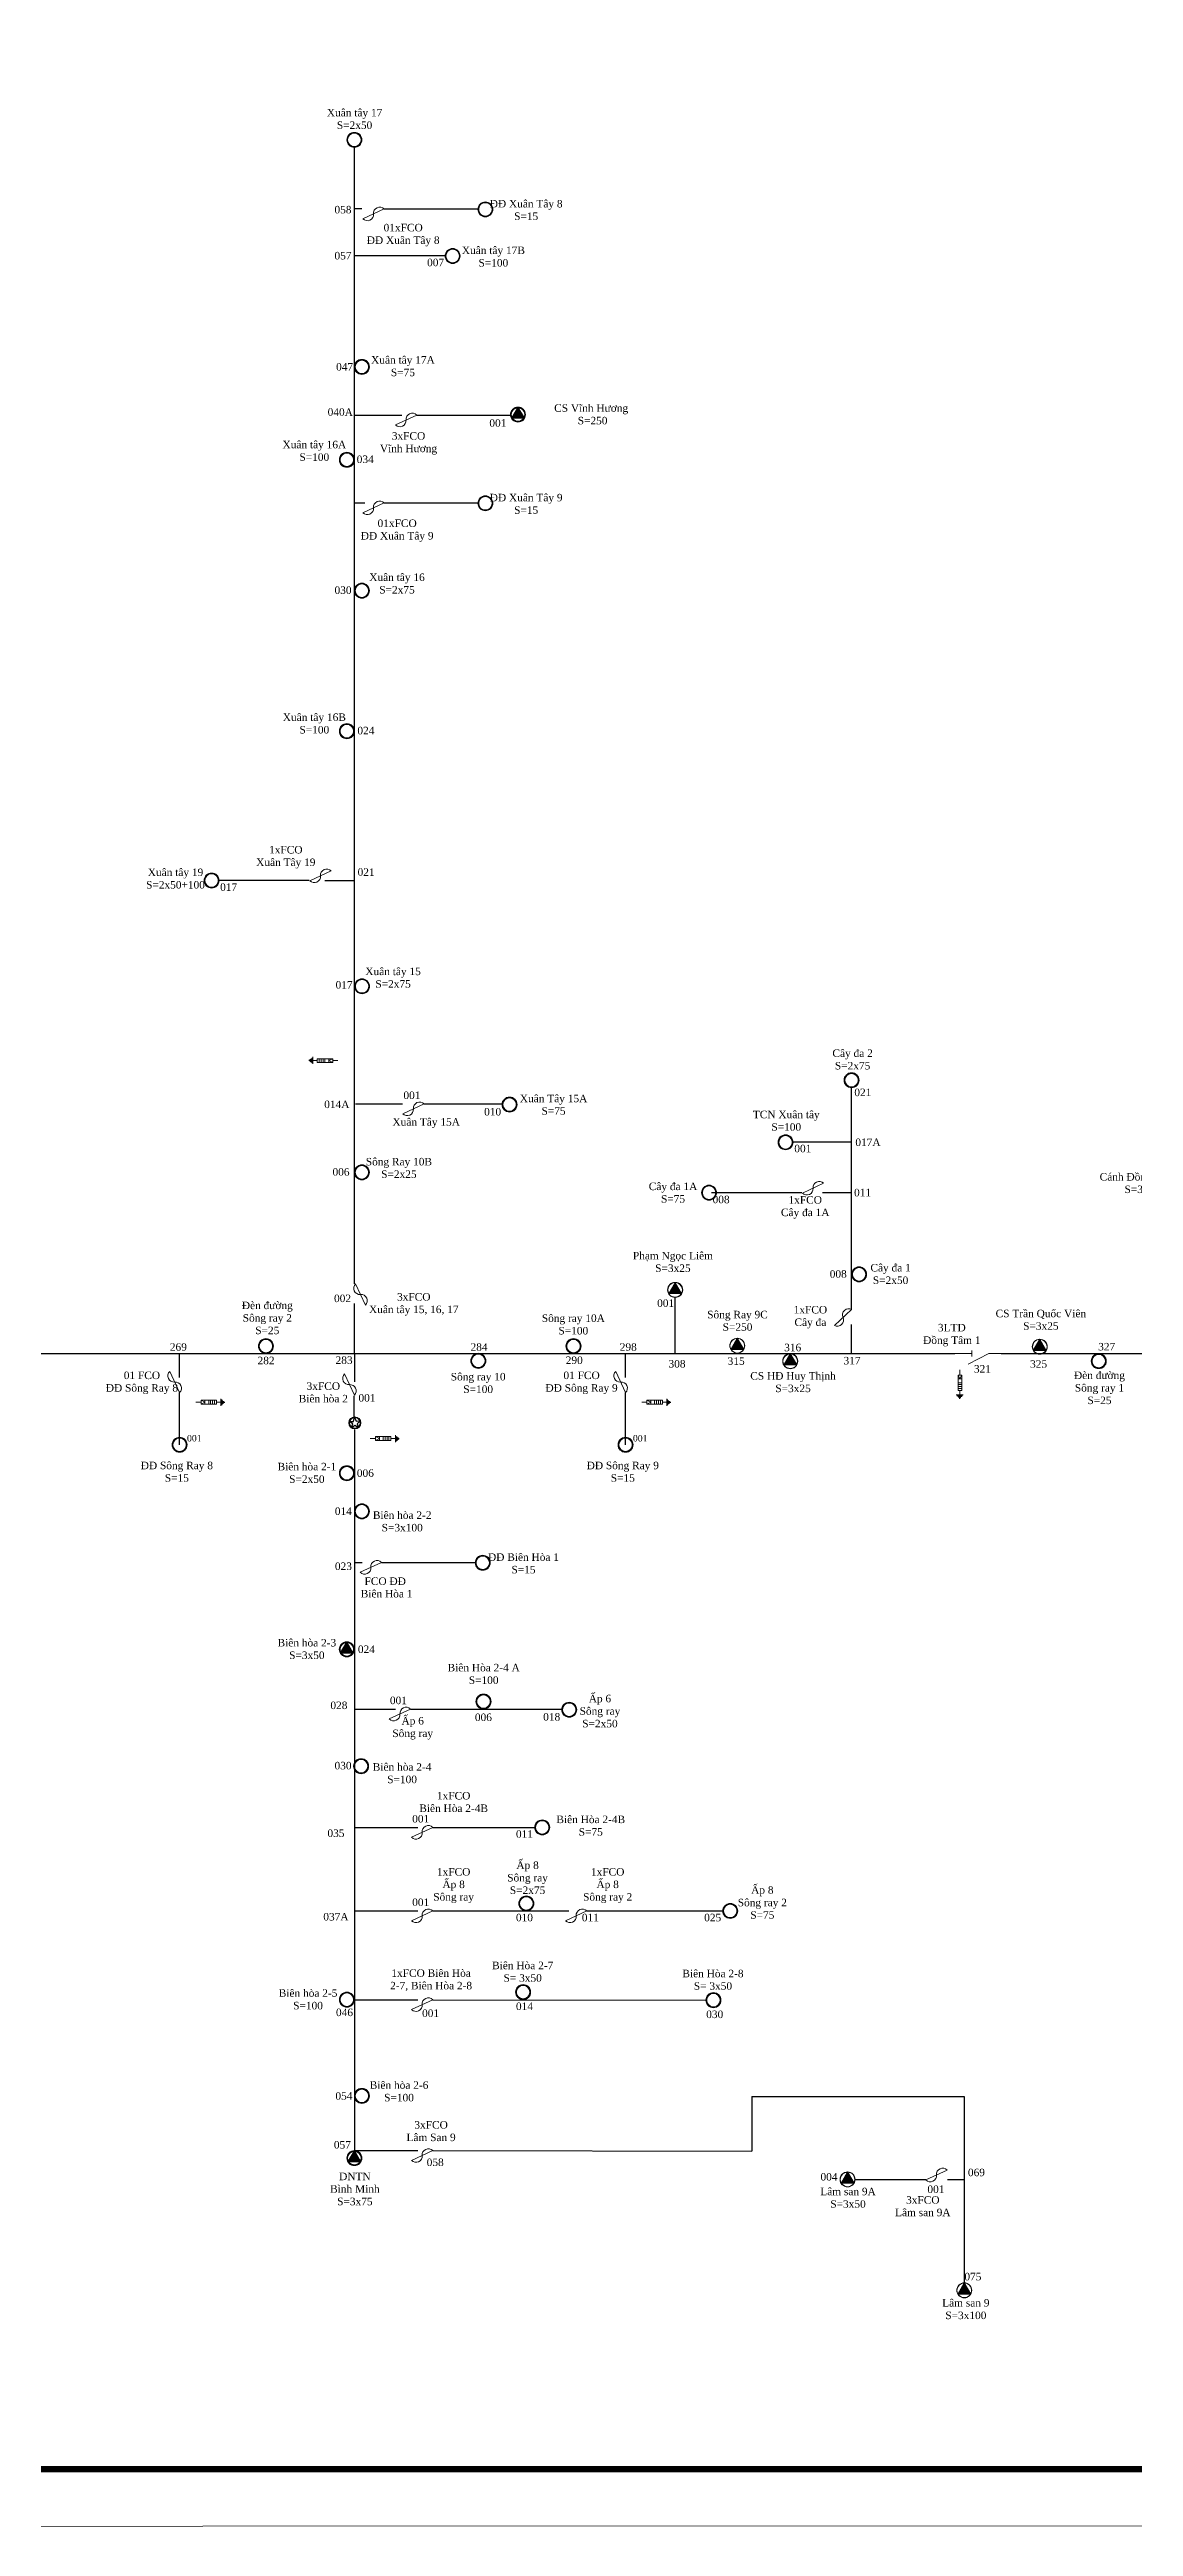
# Model space of a CAD drawing. Header units: inches. Extents: x 4393 to 9189, y -189 to 2360.
# Drawn here: x 5476 to 5874, y -189 to 721 of the extents above; entities that cross this region are included whole.
import ezdxf
from ezdxf.enums import TextEntityAlignment as Align

# ---------------------------------------------------------------- set-up
doc = ezdxf.new("R2010")
doc.units = ezdxf.units.IN
doc.header["$MEASUREMENT"] = 0
doc.layers.get('Defpoints').update_dxf_attribs({"lineweight": 13})
for name, color, linetype, lineweight in [('Day 22kV', 1, 'Continuous', 25), ('Khung', 7, 'Continuous', 20), ('TBA', 5, 'Continuous', 18), ('Text', 7, 'Continuous', 15), ('Thiet bi', 3, 'Continuous', 18)]:
    doc.layers.add(name, color=color, linetype=linetype, lineweight=lineweight)
doc.styles.add('TimeNRoman', font='times.ttf')

# ---------------------------------------------------------------- blocks, each defined once
blk = doc.blocks.new('FCO')
at = {"color": 0}
blk.add_lwpolyline([(0, 0, 0.707499), (1.13, 0.53, -0.707499), (2.26, 1.05, -5.301682)], format="xyb", dxfattribs=at)
blk.add_lwpolyline([(0, 0), (2.26, 1.05)], dxfattribs=at)
blk = doc.blocks.new('TBA 1P')
h = blk.add_hatch(color=4)
h.set_gradient(color1=(0, 0, 255), one_color=1, tint=1, name='SPHERICAL')
h.paths.add_polyline_path([(0.8, 0.8, 1), (-0.8, 0.8, 1)])
h.paths.add_polyline_path([(-0.77, 0.8, -1), (0.77, 0.8, -1)], flags=16)
at = {"color": 0}
for radius in [0.8, 0.769, 0.759, 0.759, 0.748, 0.737, 0.726, 0.715]:
    blk.add_circle((0, 0.8), radius, dxfattribs=at)
blk = doc.blocks.new('LA')
at = {"color": 0}
for p, q in [((0.33, -2.28), (0.53, -2.69)), ((0.33, -2.28), (0.74, -2.28)), ((0.33, -3.92), (0.33, -2.28)), ((0.52, -1.72), (0.52, -2.28)), ((0.53, -2.69), (0.74, -2.28)), ((0.74, -2.28), (0.74, -3.92)), ((0.88, -4.39), (0.14, -4.39)), ((0.22, -4.48), (0.8, -4.48)), ((0.3, -4.58), (0.72, -4.58)), ((0.33, -2.69), (0.74, -2.69)), ((0.33, -3.1), (0.74, -3.1)), ((0.33, -3.3), (0.74, -3.3)), ((0.33, -3.51), (0.74, -3.51)), ((0.33, -3.71), (0.74, -3.71)), ((0.74, -3.92), (0.33, -3.92)), ((0.38, -4.67), (0.64, -4.67)), ((0.46, -4.77), (0.56, -4.77)), ((0.53, -3.92), (0.53, -4.39))]:
    blk.add_line(p, q, dxfattribs=at)
blk = doc.blocks.new('TBA 3P')
h = blk.add_hatch(color=4)
h.set_gradient(color1=(0, 0, 255), one_color=1, tint=1, name='INVSPHERICAL')
h.paths.add_polyline_path([(-0.01, 1.58), (0, 1.6, 0.414214), (-0.8, 0.8, 0.131652), (-0.69, 0.4), (-0.68, 0.42, -0.12747), (-0.78, 0.8, -0.409402)])
h = blk.add_hatch(color=4)
h.set_gradient(color1=(0, 0, 255), one_color=1, tint=1, name='INVSPHERICAL')
h.paths.add_polyline_path([(0.8, 0.8, 1), (-0.8, 0.8, 1)])
h.paths.add_polyline_path([(-0.78, 0.8, -1), (0.78, 0.8, -1)], flags=16)
h = blk.add_hatch()
h.set_pattern_fill('AR-HBONE', color=4, scale=0.25, style=0)
h.paths.add_polyline_path([(0.69, 0.4), (0.67, 0.4, -0.566432), (-0.67, 0.4), (-0.69, 0.4, 0.57735)])
h = blk.add_hatch(color=4)
h.set_gradient(color1=(0, 0, 255), one_color=1, tint=1, name='SPHERICAL')
h.paths.add_polyline_path([(0, 1.6), (0.01, 1.58, -0.409402), (0.78, 0.8, -0.12747), (0.68, 0.42), (0.69, 0.4, 0.131652), (0.8, 0.8, 0.414214)])
at = {"color": 0}
blk.add_lwpolyline([(0, 1.6, 0, 1.39, 0), (0, 0.4, 0, 0, 0)], format="xyseb", dxfattribs=at)
blk.add_lwpolyline([(-0.69, 0.4), (0.69, 0.4), (0, 1.6)], close=True, dxfattribs=at)
for radius in [0.8, 0.778]:
    blk.add_circle((0, 0.8), radius, dxfattribs=at)
blk = doc.blocks.new('ngoi sao')
at = {"layer": 'Day 22kV', "color": 1}
for p, q in [((7789, 2470), (7803.5, 2474.7)), ((7803.5, 2465.3), (7789, 2470)), ((7803.5, 2474.7), (7803.5, 2490)), ((7803.5, 2490), (7812.5, 2477.6)), ((7803.5, 2450), (7803.5, 2465.3)), ((7812.5, 2462.4), (7803.5, 2450)), ((7812.5, 2477.6), (7827, 2482.3)), ((7827, 2457.7), (7812.5, 2462.4)), ((7827, 2482.3), (7818, 2470)), ((7818, 2470), (7827, 2457.7))]:
    blk.add_line(p, q, dxfattribs=at)
blk = doc.blocks.new('báo sự cố')
at = {"layer": 'Day 22kV', "color": 1, "xscale": 0.1313280000002237, "yscale": 0.1313280000002237, "zscale": 0.1313280000002237}
blk.add_blockref('ngoi sao', (6759.6, 2134.3, 3), dxfattribs=at)
at = {"layer": 'TBA', "xscale": 3.449999999999818, "yscale": 3.449999999999818, "zscale": 3.449999999999818, "rotation": 90}
blk.add_blockref('TBA 1P', (7788, 2458.8), dxfattribs=at)
blk = doc.blocks.new('ALTD')
at = {"color": 0}
for points in [[(3.38, 1.08), (1.27, 0), (0, 0)], [(2.99, 0.31), (2.99, -0.31)], [(2.99, 0), (4.73, 0)]]:
    blk.add_lwpolyline(points, dxfattribs=at)

msp = doc.modelspace()

# ---------------------------------------------------------------- linework, layer by layer
at = {"layer": 'Day 22kV', "color": 6}
for p, q in [((5591.14, 662.57), (5588.41, 662.57)), ((5588.83, 333.77), (5606.04, 333.77)), ((5734.32, -30.96), (5734.32, -51.04)), ((5734.32, -30.96), (5812.36, -30.96)), ((5812.36, -30.96), (5812.36, -99.36)), ((5798.25, -61.56), (5772.47, -61.56)), ((5812.35, -61.56), (5806.2, -61.56))]:
    msp.add_line(p, q, dxfattribs=at)
for points in [[(5588.41, 267.66), (5588.41, 685.21)], [(5599.35, 662.57), (5633.76, 662.57)], [(5621.73, 645.3), (5588.41, 645.3)], [(5588.41, 586.88), (5605.79, 586.88)], [(5611.31, 586.88), (5645.73, 586.88)], [(5588.41, 554.6), (5592.25, 554.6)], [(5599.35, 554.6), (5633.76, 554.6)], [(5571.82, 415.85), (5538.75, 415.85)], [(5588.32, 415.75), (5577.59, 415.75)], [(5770.98, 301.05), (5770.98, 301.05), (5770.98, 339.71)], [(5613.98, 333.77), (5642.65, 333.77)], [(5770.98, 319.67), (5749.5, 319.67)], [(5752.67, 301.08), (5719.6, 301.08)], [(5770.98, 301.05), (5760.25, 301.05)], [(5770.98, 258.28), (5770.98, 301.05)], [(5588.41, 242.04), (5588.41, 260.5)], [(5706.2, 242.04), (5706.2, 262.69)], [(5770.98, 242.04), (5770.98, 252.76)], [(5298.46, 242.04), (5808.93, 242.04)], [(5524.24, 233.22), (5524.24, 242.06)], [(5588.41, 242.04), (5588.41, 231.64)], [(5687.98, 233.22), (5687.98, 242.06)], [(5825.94, 242.04), (6364.41, 242.04)], [(5524.24, 208.55), (5524.24, 227.7)], [(5687.98, 208.55), (5687.98, 227.7)], [(5588.36, 218.82), (5588.36, 226.49)], [(5588.41, 214.2), (5588.41, 8.93)], [(5588.41, 165.34), (5591.22, 165.34)], [(5598.37, 165.34), (5632.79, 165.34)], [(5588.41, 111.44), (5603.51, 111.44)], [(5609.03, 111.44), (5664.55, 111.44)], [(5588.41, 67.97), (5611.69, 67.97)], [(5617.21, 67.97), (5654.62, 67.97)], [(5588.41, 37.28), (5611.69, 37.28)], [(5617.21, 37.28), (5667.11, 37.28)], [(5673.77, 37.28), (5723.67, 37.28)], [(5588.41, 13.45), (5588.41, -50.78)], [(5588.41, 4.67), (5611.69, 4.67)], [(5617.21, 4.67), (5717.49, 4.5)], [(5588.41, -50.78), (5611.69, -50.78)], [(5617.21, -50.78), (5734.32, -51.04)]]:
    msp.add_lwpolyline(points, dxfattribs=at)
at = {"layer": 'Defpoints'}
msp.add_lwpolyline([(4392.87, -188.87), (7812.22, -188.46), (7812.16, 1998.11), (4396.1, 1998.09)], close=True, dxfattribs=at)
at = {"layer": 'Khung', "const_width": 2.4}
msp.add_lwpolyline([(4433.74, 1971.09), (4426.33, -167.86), (7785.22, -167.72), (7785.16, 1971.11)], close=True, dxfattribs=at)

# ---------------------------------------------------------------- block references
at = {"layer": 'Day 22kV', "color": 6, "xscale": 0.8000000000000539, "yscale": 0.8000000000001819, "zscale": 0.8000000000000539, "rotation": 345.0685828218457}
msp.add_blockref('báo sự cố', (-936.14, -79.26), dxfattribs=at)
at = {"layer": 'TBA', "xscale": 3.450000000000728, "yscale": 3.450000000000728, "zscale": 3.450000000000728}
for name, p in [('TBA 1P', (5588.41, 685.21)), ('TBA 1P', (5636.52, 659.66)), ('TBA 1P', (5624.49, 642.54)), ('TBA 1P', (5591.17, 601.8)), ('TBA 3P', (5648.48, 584.28)), ('TBA 1P', (5648.48, 584.28)), ('TBA 1P', (5585.65, 567.66)), ('TBA 1P', (5636.52, 551.69)), ('TBA 1P', (5591.17, 519.58)), ('TBA 1P', (5585.65, 467.96)), ('TBA 1P', (5535.99, 413.09)), ('TBA 1P', (5591.23, 374.24)), ('TBA 1P', (5770.98, 339.71)), ('TBA 1P', (5645.4, 330.77)), ('TBA 1P', (5746.73, 316.91)), ('TBA 1P', (5591.17, 305.88)), ('TBA 1P', (5718.65, 298.4)), ('TBA 1P', (5773.74, 268.4)), ('TBA 3P', (5706.2, 262.69)), ('TBA 1P', (5555.94, 242.04)), ('TBA 1P', (5668.87, 242.04)), ('TBA 3P', (5729.01, 242.18)), ('TBA 3P', (5840.1, 241.81)), ('TBA 1P', (5633.93, 236.62)), ('TBA 3P', (5748.46, 236.5)), ('TBA 1P', (5861.74, 236.52)), ('TBA 1P', (5524.24, 205.79)), ('TBA 1P', (5687.98, 205.79)), ('TBA 1P', (5585.65, 195.34)), ('TBA 1P', (5591.17, 181.33)), ('TBA 1P', (5635.54, 162.43)), ('TBA 3P', (5585.61, 130.63)), ('TBA 1P', (5585.65, 130.63)), ('TBA 1P', (5635.82, 111.44)), ('TBA 1P', (5667.3, 108.44)), ('TBA 1P', (5590.88, 87.7)), ('TBA 1P', (5657.38, 65.21)), ('TBA 1P', (5651.55, 37.28)), ('TBA 1P', (5726.43, 34.52)), ('TBA 1P', (5650.38, 4.7)), ('TBA 1P', (5585.65, 1.91)), ('TBA 1P', (5720.25, 1.73)), ('TBA 1P', (5591.17, -33.43)), ('TBA 3P', (5588.41, -56.3)), ('TBA 1P', (5588.41, -56.3)), ('TBA 3P', (5769.5, -64.12)), ('TBA 3P', (5812.36, -104.88))]:
    msp.add_blockref(name, p, dxfattribs=at)
at = {"layer": 'Thiet bi'}
for name, p, xscale, yscale, zscale, rotation in [('FCO', (5599.35, 662.57), 3.450000000000728, 3.450000000000728, 3.450000000000728, 180), ('FCO', (5611.31, 586.88), 3.450000000000728, 3.450000000000728, 3.450000000000728, 180), ('FCO', (5599.35, 554.6), 3.450000000000728, 3.450000000000728, 3.450000000000728, 180), ('LA', (5588.31, 351.5), 3.450000000000728, 3.450000000000728, 3.450000000000728, 270), ('FCO', (5613.98, 333.77), 3.450000000000728, 3.450000000000728, 3.450000000000728, 180), ('FCO', (5592.46, 259.87), 3.450000000000728, 3.450000000000728, 3.450000000000728, 90), ('FCO', (5770.98, 258.28), 3.4499999999991, 3.450000000000728, 3.449999999999101, 198.2896988411236), ('ALTD', (5825.94, 242.04), 3.600000000000364, 3.600000000000364, 3.600000000000364, 180), ('FCO', (5524.24, 227.7), 3.450000000000728, 3.450000000000728, 3.450000000000728, 90), ('FCO', (5588.41, 226.76), 3.450000000000728, 3.450000000000728, 3.450000000000728, 90), ('FCO', (5687.98, 227.7), 3.450000000000728, 3.450000000000728, 3.450000000000728, 90), ('LA', (5524.24, 222.37), 3.450000000000728, 3.450000000000728, 3.450000000000728, 90), ('LA', (5687.98, 222.37), 3.450000000000728, 3.450000000000728, 3.450000000000728, 90), ('LA', (5588.32, 209), 3.450000000000728, 3.450000000000728, 3.450000000000728, 90), ('FCO', (5598.37, 165.34), 3.450000000000728, 3.450000000000728, 3.450000000000728, 180), ('FCO', (5609.03, 111.44), 3.450000000000728, 3.450000000000728, 3.450000000000728, 180), ('FCO', (5617.21, 67.97), 3.450000000000728, 3.450000000000728, 3.450000000000728, 180), ('FCO', (5617.21, 37.28), 3.450000000000728, 3.450000000000728, 3.450000000000728, 180), ('FCO', (5673.77, 37.28), 3.450000000000728, 3.450000000000728, 3.450000000000728, 180), ('FCO', (5617.21, 4.67), 3.450000000000728, 3.450000000000728, 3.450000000000728, 180), ('FCO', (5617.21, -50.78), 3.450000000000728, 3.450000000000728, 3.450000000000728, 180)]:
    msp.add_blockref(name, p, dxfattribs=dict(at, xscale=xscale, yscale=yscale, zscale=zscale, rotation=rotation))
at = {"layer": 'Thiet bi', "xscale": 3.450000000000728, "yscale": 3.450000000000728, "zscale": 3.450000000000728}
for name, p in [('FCO', (5572.07, 415.75)), ('FCO', (5752.92, 300.98)), ('LA', (5808.93, 242.04)), ('FCO', (5798.25, -61.56))]:
    msp.add_blockref(name, p, dxfattribs=at)

# ---------------------------------------------------------------- texts
at = {"layer": 'Text', "style": 'TimeNRoman'}
for s, height, p in [('058', 2.76, (5584.23, 660.95)), ('057', 2.76, (5584.23, 644.04)), ('007', 2.76, (5618.23, 641.54)), ('047', 2.76, (5584.81, 603.21)), ('040A', 2.76, (5583.23, 586.56)), ('001', 2.76, (5641.1, 582.58)), ('034', 2.76, (5592.39, 569.24)), ('030', 2.76, (5584.26, 521.15)), ('024', 2.76, (5592.64, 469.57)), ('021', 2.76, (5592.73, 417.56)), ('017', 2.76, (5542.23, 412.06)), ('017', 2.76, (5584.64, 376.15)), ('001', 2.76, (5609.54, 335.57)), ('021', 2.76, (5775.12, 336.63)), ('014A', 2.76, (5581.97, 332.24)), ('010', 2.76, (5639.18, 329.53)), ('001', 2.76, (5753.08, 316.01)), ('017A', 2.76, (5777, 318.3)), ('006', 2.76, (5583.51, 307.4)), ('011', 2.76, (5775.01, 299.82)), ('008', 2.76, (5723.08, 297.29)), ('008', 2.76, (5766.08, 269.93)), ('002', 2.76, (5584.06, 260.95)), ('001', 2.76, (5702.7, 259.21)), ('269', 2.76, (5523.78, 243.08)), ('284', 2.76, (5634.2, 243.08)), ('298', 2.76, (5688.98, 243.08)), ('327', 2.76, (5864.65, 243.21)), ('282', 2.76, (5555.99, 238.12)), ('283', 2.76, (5584.64, 238.25)), ('290', 2.76, (5669.14, 238.22)), ('308', 2.76, (5706.89, 236.92)), ('315', 2.76, (5728.6, 237.91)), ('316', 2.76, (5749.37, 242.91)), ('317', 2.76, (5771.14, 238.07)), ('321', 2.76, (5819.04, 235.06)), ('325', 2.76, (5839.64, 236.85)), ('001', 2.76, (5593.03, 224.4)), ('001', 2.366, (5529.63, 209.75)), ('001', 2.366, (5693.37, 209.75)), ('006', 2.76, (5592.45, 196.76)), ('014', 2.76, (5584.37, 182.77)), ('023', 2.76, (5584.4, 162.55)), ('024', 2.76, (5592.84, 132.04)), ('028', 2.76, (5582.73, 111.44)), ('001', 2.76, (5604.59, 113.24)), ('006', 2.76, (5635.8, 107.05)), ('018', 2.76, (5660.87, 107.2)), ('030', 2.76, (5584.26, 89.3)), ('035', 2.76, (5581.64, 64.46)), ('001', 2.76, (5612.77, 69.77)), ('011', 2.76, (5650.87, 64.17)), ('037A', 2.76, (5581.64, 33.77)), ('001', 2.76, (5612.77, 39.08)), ('010', 2.76, (5650.87, 33.48)), ('011', 2.76, (5675.07, 33.48)), ('025', 2.76, (5719.99, 33.48)), ('046', 2.76, (5584.78, -1.37)), ('001', 2.76, (5616.38, -1.67)), ('014', 2.76, (5650.87, 0.88)), ('030', 2.76, (5720.74, -2.09)), ('054', 2.76, (5584.57, -32.07)), ('057', 2.76, (5584.01, -50.03)), ('058', 2.76, (5618.09, -56.45)), ('004', 2.76, (5762.69, -61.78)), ('001', 2.76, (5801.94, -66.34)), ('069', 2.76, (5816.83, -60.18)), ('075', 2.76, (5815.53, -98.43))]:
    msp.add_text(s, height=height, dxfattribs=at).set_placement(p, align=Align.CENTER)
at = {"layer": 'Text', "char_height": 2.76, "attachment_point": 5, "style": 'TimeNRoman'}
for s, insert, width in [('Xuân tây 17\\PS=2x50', (5588.49, 695.64), 36.0086), ('ĐĐ Xuân Tây 8\\PS=15', (5651.49, 662.19), 36.0086), ('01xFCO\\PĐĐ Xuân Tây 8', (5606.33, 652.98), 54.1864), ('Xuân tây 17B\\PS=100', (5639.46, 645.07), 36.0086), ('Xuân tây 17A\\PS=75', (5606.24, 604.8), 36.0086), ('CS Vĩnh Hương\\P S=250', (5675.36, 587.11), 36.0086), ('Xuân tây 16A\\PS=100', (5573.71, 573.7), 36.0086), ('3xFCO\\PVĩnh Hương', (5608.29, 576.45), 54.1864), ('ĐĐ Xuân Tây 9\\PS=15', (5651.49, 554.22), 36.0086), ('01xFCO\\PĐĐ Xuân Tây 9', (5604.12, 544.36), 54.1864), ('Xuân tây 16\\PS=2x75', (5604.06, 524.95), 36.0086), ('Xuân tây 16B\\PS=100', (5573.71, 473.53), 36.0086), ('1xFCO\\PXuân Tây 19', (5563.23, 424.41), 36.5748), ('Xuân tây 19\\PS=2x50+100', (5522.73, 416.56), 36.0086), ('Xuân tây 15\\PS=2x75', (5602.62, 380.14), 36.0086), ('Cây {\\fTimes New Roman|b0|i0|c238|p18;đ}a 2\\PS=2x75', (5771.36, 350.1), 36.0086), ('Xuân Tây 15A\\PS=75', (5661.55, 333.46), 42.4048), ('Xuân Tây 15A', (5614.78, 326.7), 36.0086), ('TCN Xuân tây\\PS=100', (5747, 327.58), 36.0086), ('Sông Ray 10B\\PS=2x25', (5604.76, 310.24), 36.0086), ('Cây {\\fTimes New Roman|b0|i0|c238|p18;đ}a 1A\\PS=75', (5705.42, 301.16), 36.0086), ('Cánh Đồng Chiêm\\PS=3x25', (5877.71, 304.68), 36.0086), ('1xFCO\\PCây {\\fTimes New Roman|b0|i0|c238|p18;đ}a 1A', (5753.96, 295.77), 17.9039), ('Phạm Ngọc Liêm\\PS=3x25', (5705.38, 275.7), 36.0086), ('Cây {\\fTimes New Roman|b0|i0|c238|p18;đ}a 1\\PS=2x50', (5785.31, 271.28), 36.0086), ('3xFCO\\PXuân tây 15, 16, 17', (5610.22, 260.14), 36.5748), ('{\\fTimes New Roman|b0|i0|c238|p18;Đ}èn {\\fTimes New Roman|b0|i0|c238|p18;đ\\fTimes New Roman|b0|i0|c163|p18;ư}ờng\\PSông ray 2\\PS=25', (5556.44, 255.14), 36.0086), ('Sông ray 10A\\PS=100', (5668.81, 252.74), 36.0086), ('Sông Ray 9C\\PS=250', (5729.1, 254.07), 31.8566), ('1xFCO\\PCây {\\fTimes New Roman|b0|i0|c238|p18;đ}a', (5755.86, 255.42), 17.9039), ('CS Trần Quốc Viên\\PS=3x25', (5840.49, 254.46), 31.8566), ('3LTD \\PĐồng Tâm 1', (5807.79, 248.83), 31.8566), ('01 FCO\\PĐĐ Sông Ray 8', (5510.4, 231.3), 36.0086), ('3xFCO\\PBiên hòa 2', (5577.01, 227.78), 22.7436), ('Sông ray 10\\PS=100', (5633.87, 231.24), 36.0086), ('01 FCO\\PĐĐ Sông Ray 9', (5671.84, 231.3), 36.0086), ('CS HĐ Huy Thịnh\\PS=3x25', (5749.48, 231.54), 31.8566), ('{\\fTimes New Roman|b0|i0|c238|p18;Đ}èn {\\fTimes New Roman|b0|i0|c238|p18;đ\\fTimes New Roman|b0|i0|c163|p18;ư}ờng{\\fVNI-Helve-Condense|b0|i0|c0|p2;\\P}Sông ray 1\\PS=25', (5862.01, 229.45), 36.0086), ('ĐĐ Sông Ray 8\\PS=15', (5523.23, 198.63), 36.0086), ('Biên hòa 2-1\\PS=2x50', (5570.97, 198.21), 36.0086), ('ĐĐ Sông Ray 9\\PS=15', (5686.97, 198.63), 36.0086), ('Biên hòa 2-2\\PS=3x100', (5605.97, 180.38), 36.0086), ('ĐĐ Biên Hòa 1\\PS=15', (5650.51, 164.96), 36.0086), ('FCO ĐĐ\\P Biên Hòa 1', (5599.73, 156.11), 54.1864), ('Biên hòa 2-3\\PS=3x50', (5570.97, 133.5), 36.0086), ('Biên Hòa 2-4 A\\PS=100', (5635.89, 124.35), 36.0086), ('Ấp 6\\PSông ray', (5609.83, 104.38), 36.0086), ('Ấp 6\\PSông ray\\PS=2x50', (5678.59, 110.7), 36.0086), ('Biên hòa 2-4\\PS=100', (5605.94, 87.87), 36.0086), ('1xFCO\\PBiên Hòa 2-4B', (5624.86, 77.29), 27.8268), ('Biên Hòa 2-4B\\PS=75', (5675.21, 68.59), 36.0086), ('Ấp 8\\PSông ray\\PS=2x75', (5652.01, 49.46), 36.0086), ('1xFCO\\PẤp 8\\PSông ray', (5624.86, 46.59), 27.8268), ('1xFCO\\PẤp 8\\PSông ray 2', (5681.42, 46.59), 27.8268), ('Ấp 8\\PSông ray 2\\PS=75', (5738.21, 40.35), 36.0086), ('Biên Hòa 2-7\\PS= 3x50', (5650.21, 14.93), 50.5924), ('1xFCO Biên Hòa 2-7, Biên Hòa 2-8', (5616.58, 11.82), 33.7391), ('Biên Hòa 2-8\\PS= 3x50', (5720.08, 11.97), 50.5924), ('Biên hòa 2-5\\PS=100', (5571.41, 4.78), 36.0086), ('Biên hòa 2-6\\PS=100', (5604.81, -29.02), 36.0086), ('3xFCO \\PLâm San 9', (5616.58, -43.63), 33.7391), ('DNTN\\PBình Minh \\PS=3x75', (5588.6, -64.88), 51.9575), ('Lâm san 9A\\PS=3x50', (5769.67, -68.11), 36.0086), ('3xFCO\\PLâm san 9A', (5797.14, -71.21), 36.0086), ('Lâm san 9\\PS=3x100', (5812.94, -109.03), 36.0086)]:
    msp.add_mtext(s, dxfattribs=dict(at, insert=insert, width=width))

doc.saveas('drawing.dxf')
